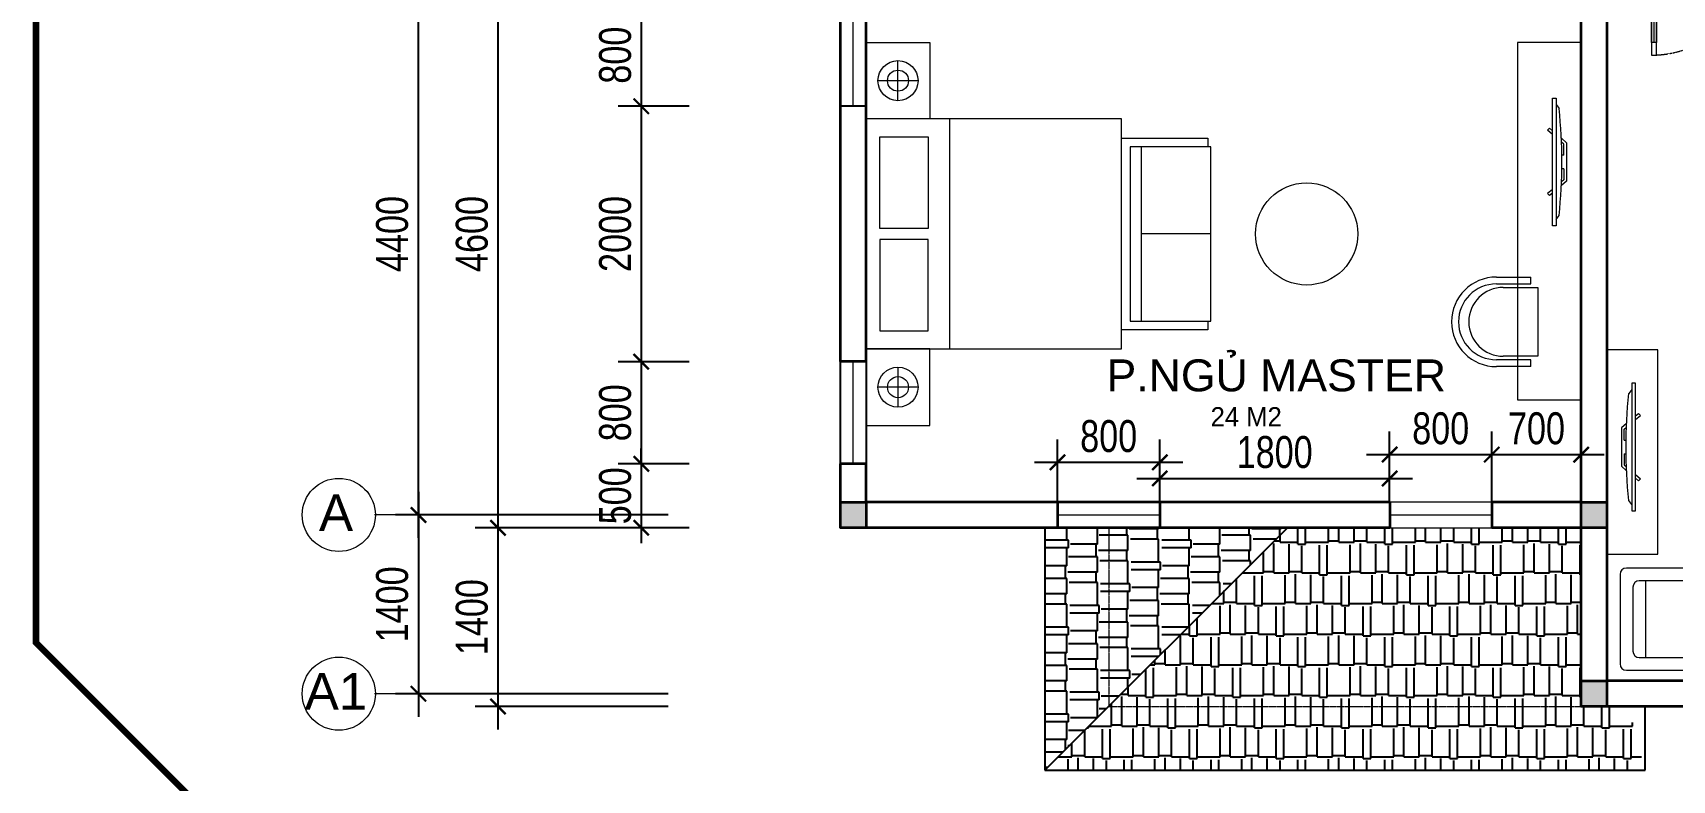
# Model space of a CAD drawing. Header units: millimetres. Extents: x 33748 to 451939, y -263262 to 62681.
# Drawn here: x 204784 to 217622, y -187002 to -181150 of the extents above; entities that cross this region are included whole.
import ezdxf
from ezdxf.enums import TextEntityAlignment as Align

# ---------------------------------------------------------------- set-up
doc = ezdxf.new("R2010")
doc.units = ezdxf.units.MM
doc.header["$PDMODE"] = 98
for name, pattern in [('CENTER', [50.8, 31.75, -6.35, 6.35, -6.35]), ('DASHED', [0.75, 0.5, -0.25]), ('HIDDEN', [0.375, 0.25, -0.125]), ('Xref-VCMT-BT3 - tuong bao$0$HIDDEN', [0.375, 0.25, -0.125])]:
    doc.linetypes.add(name, pattern=pattern)
doc.layers.get('Defpoints').update_dxf_attribs({"color": 202, "lineweight": 13})
for name, color, linetype, lineweight in [('-CENTER', 143, 'CENTER', 13), ('-CONCRETE', 1, 'Continuous', 35), ('-DOOR', 137, 'Continuous', 9), ('-FURNITURE', 46, 'Continuous', 9), ('-HIDE', 3, 'HIDDEN', 13), ('-KH', 143, 'Continuous', 13), ('-RANH GIOI KHU DAT', 12, 'CENTER', 18), ('-TEXT', 7, 'Continuous', 15), ('-WALL', 4, 'Continuous', 35), ('Bighome_khuat', 251, 'DASHED', 5)]:
    doc.layers.add(name, color=color, linetype=linetype, lineweight=lineweight)
for name, color, linetype in [('-HATCH CONCRETE', 54, 'Continuous'), ('12. NET DIM', 9, 'Continuous'), ('13. NET HATCH', 252, 'Continuous'), ('SOLO', 7, 'Continuous'), ('TEXT25', 2, 'Continuous')]:
    doc.layers.add(name, color=color, linetype=linetype)
doc.styles.add('1', font='arial.ttf')
doc.styles.add('AVANH', font='', dxfattribs={"width": 0.8})
doc.styles.get("Standard").update_dxf_attribs({"font": 'arial.ttf'})
doc.styles.add('T1', font='', dxfattribs={"height": 200})
doc.styles.get('AVANH').set_extended_font_data('.VnAvantH')
doc.styles.get('T1').set_extended_font_data('VNgeometric Light')
doc.dimstyles.new('C_100A3', dxfattribs={"dimscale": 100, "dimtxt": 2.5, "dimasz": 1.2, "dimexe": 1.8, "dimexo": 0, "dimgap": 0.75, "dimtad": 1, "dimdec": 0, "dimzin": 0, "dimdsep": 46, "dimtxsty": 'AVANH', "dimblk": 'ARCHTICK', "dimcen": 0, "dimdle": 1.8, "dimclrd": 256, "dimclre": 256, "dimclrt": 7, "dimadec": 0, "dimazin": 0, "dimtfac": 0.0001, "dimtdec": 0, "dimtix": 1, "dimtmove": 2, "dimatfit": 3, "dimldrblk": 'ARCHTICK', "dimfxl": 1.8, "dimtolj": 1, "dimtzin": 0, "dimarcsym": 0})

# ---------------------------------------------------------------- blocks, each defined once
blk = doc.blocks.new('*U53')
at = {"color": 251}
blk.add_line((-70, 100), (-70, 700), dxfattribs=at)
for points in [[(-50, 0), (-50, 800), (-90, 800), (-90, 0)], [(-50, 100), (-90, 100), (-90, 700), (-50, 700)], [(-900, -100), (-840, -100), (-840, -40), (-850, -40), (-850, 0), (-900, 0)], [(0, -100), (-60, -100), (-60, -40), (-50, -40), (-50, 0), (0, 0)]]:
    blk.add_lwpolyline(points, close=True)
at = {"layer": 'Bighome_khuat', "linetype": 'Xref-VCMT-BT3 - tuong bao$0$HIDDEN'}
blk.add_arc((-50, 0), 800, 90, 180, dxfattribs=at)
blk = doc.blocks.new('XR.MB.LM123$0$tvi 1')
blk.add_lwpolyline([(29, 0), (29, -1000), (0, -1000), (0, 0)], close=True)
for points in [[(29, -50), (52, -81)], [(-24, -236), (-39, -252)], [(0, -285), (-39, -252)], [(0, -256), (-24, -236)], [(70, -315), (111, -350), (111, -650), (70, -685)], [(89, -446), (89, -360), (71, -345)], [(89, -446), (73, -446)], [(89, -554), (89, -640), (71, -655)], [(89, -554), (73, -554)], [(0, -715), (-39, -748)], [(-24, -764), (-39, -748)], [(0, -744), (-24, -764)], [(29, -950), (52, -919)]]:
    blk.add_lwpolyline(points)
blk.add_arc((-4025, -500), 4099, 354.1311, 5.8689)
blk = doc.blocks.new('A$C326cba7f')
at = {"layer": '-FURNITURE'}
for p, q in [((0, 23), (0, 700)), ((0, 700), (1500, 700)), ((1500, 700), (1500, 23)), ((1432, 632), (68, 632)), ((68, 632), (68, 23)), ((68, 542), (1432, 542)), ((750, 0), (750, 542)), ((1432, 0), (1432, 632)), ((1432, 23), (1432, 632)), ((68, 23), (0, 23)), ((68, 23), (68, 0)), ((68, 0), (1432, 0)), ((1432, 0), (1432, 23)), ((1500, 23), (1432, 23))]:
    blk.add_line(p, q, dxfattribs=at)
blk = doc.blocks.new('A$C8a974c9c')
for p, q in [((1750, 2643), (1750, 2957)), ((1593, 2800), (1908, 2800)), ((1343, 2500), (1343, 700)), ((1750, 557), (1750, 243)), ((1593, 400), (1908, 400))]:
    blk.add_line(p, q)
for points in [[(2000, 3100), (1500, 3100), (1500, 2500), (2000, 2500)], [(1891, 2360), (1514, 2360), (1514, 1643), (1891, 1643)], [(1891, 840), (1514, 840), (1514, 1558), (1891, 1558)], [(2000, 100), (1500, 100), (1500, 700), (2000, 700)]]:
    blk.add_lwpolyline(points, close=True)
blk.add_lwpolyline([(2000, 2500), (0, 2500), (0, 700), (2000, 700), (2000, 2500)])
for centre, radius in [((1750, 2800), 157), ((1750, 2800), 82.4), ((1750, 400), 157), ((1750, 400), 82.4)]:
    blk.add_circle(centre, radius)
blk = doc.blocks.new('A$C5C575821')
at = {"layer": '-CONCRETE'}
h = blk.add_hatch(color=256, dxfattribs=at)
h.dxf.hatch_style = 1
h.paths.add_polyline_path([(0, 200), (0, 0), (200, 0), (200, 200)])
blk.add_lwpolyline([(0, 0), (200, 0), (200, 200), (0, 200)], close=True, dxfattribs=at)
blk = doc.blocks.new('_ARCHTICK')
at = {"const_width": 0.15}
blk.add_lwpolyline([(-0.5, -0.5), (0.5, 0.5)], dxfattribs=at)
blk = doc.blocks.new('*D885')
at = {"layer": '12. NET DIM', "lineweight": -2, "transparency": 16777216}
for p, q in [((208427, -180245), (208427, -185205)), ((209759, -180425), (208247, -180425)), ((209759, -185025), (208247, -185025))]:
    blk.add_line(p, q, dxfattribs=at)
at = {"layer": 'Defpoints', "color": 0, "transparency": 16777216}
for p in [(209759, -180425), (208427, -185025), (209759, -185025)]:
    blk.add_point(p, dxfattribs=at)
at = {"layer": '12. NET DIM', "lineweight": -2, "transparency": 16777216, "xscale": 120, "yscale": 120, "zscale": 120}
for p, rotation in [((208427, -180425), 90), ((208427, -185025), 270)]:
    blk.add_blockref('_ARCHTICK', p, dxfattribs=dict(at, rotation=rotation))
at = {"layer": '12. NET DIM', "color": 7, "transparency": 16777216, "insert": (208223, -182725), "char_height": 250, "attachment_point": 5, "rotation": 90, "style": 'AVANH'}
blk.add_mtext('\\A1;4600', dxfattribs=at)
blk = doc.blocks.new('*D886')
at = {"layer": '12. NET DIM', "lineweight": -2, "transparency": 16777216}
for p, q in [((208427, -184845), (208427, -186605)), ((209759, -185025), (208247, -185025)), ((209759, -186425), (208247, -186425))]:
    blk.add_line(p, q, dxfattribs=at)
at = {"layer": 'Defpoints', "color": 0, "transparency": 16777216}
for p in [(209759, -185025), (208427, -186425), (209759, -186425)]:
    blk.add_point(p, dxfattribs=at)
at = {"layer": '12. NET DIM', "lineweight": -2, "transparency": 16777216, "xscale": 120, "yscale": 120, "zscale": 120}
for p, rotation in [((208427, -185025), 90), ((208427, -186425), 270)]:
    blk.add_blockref('_ARCHTICK', p, dxfattribs=dict(at, rotation=rotation))
at = {"layer": '12. NET DIM', "color": 7, "transparency": 16777216, "insert": (208223, -185725), "char_height": 250, "attachment_point": 5, "rotation": 90, "style": 'AVANH'}
blk.add_mtext('\\A1;1400', dxfattribs=at)
blk = doc.blocks.new('*D909')
at = {"layer": '12. NET DIM', "lineweight": -2, "transparency": 16777216}
for p, q in [((207804, -185105), (207804, -180345)), ((209759, -180525), (207624, -180525)), ((209759, -184925), (207624, -184925))]:
    blk.add_line(p, q, dxfattribs=at)
at = {"layer": 'Defpoints', "color": 0, "transparency": 16777216}
for p in [(207804, -180525), (209759, -180525), (209759, -184925)]:
    blk.add_point(p, dxfattribs=at)
at = {"layer": '12. NET DIM', "lineweight": -2, "transparency": 16777216, "xscale": 120, "yscale": 120, "zscale": 120}
for p, rotation in [((207804, -180525), 90), ((207804, -184925), 270)]:
    blk.add_blockref('_ARCHTICK', p, dxfattribs=dict(at, rotation=rotation))
at = {"layer": '12. NET DIM', "color": 7, "transparency": 16777216, "insert": (207599, -182725), "char_height": 250, "attachment_point": 5, "rotation": 90, "style": 'AVANH'}
blk.add_mtext('\\A1;4400', dxfattribs=at)
blk = doc.blocks.new('A$C06be1633')
at = {"layer": '-FURNITURE'}
for p, q in [((0, 54), (0, 324)), ((54, 54), (54, 324)), ((81, 0), (81, 270)), ((621, 270), (621, 0)), ((648, 324), (648, 54)), ((701, 324), (701, 54)), ((0, 54), (54, 54)), ((621, 0), (81, 0)), ((648, 54), (701, 54))]:
    blk.add_line(p, q, dxfattribs=at)
for centre, radius in [((351, 324), 351), ((351, 324), 297), ((351, 270), 270)]:
    blk.add_arc(centre, radius, 0, 180, dxfattribs=at)
blk = doc.blocks.new('A$C7d565662')
for p, q in [((751, 801), (50, 801)), ((0, 751), (0, 150)), ((100, 651), (100, 50)), ((651, 701), (150, 701)), ((701, 50), (701, 651)), ((801, 150), (801, 751)), ((701, 601), (100, 601)), ((50, 100), (100, 100)), ((701, 100), (751, 100)), ((150, 0), (651, 0))]:
    blk.add_line(p, q)
for centre, start, end in [((50, 751), 90, 180), ((751, 751), 0, 90), ((150, 651), 90, 180), ((651, 651), 0, 90), ((50, 150), 180, 270), ((751, 150), 270, 0), ((150, 50), 180, 270), ((651, 50), 270, 0)]:
    blk.add_arc(centre, 50.1, start, end)
blk = doc.blocks.new('*D948')
at = {"layer": '12. NET DIM', "lineweight": -2, "transparency": 16777216}
for p, q in [((207804, -184745), (207804, -186505)), ((209759, -184925), (207624, -184925)), ((209759, -186325), (207624, -186325))]:
    blk.add_line(p, q, dxfattribs=at)
at = {"layer": 'Defpoints', "color": 0, "transparency": 16777216}
for p in [(209759, -184925), (207804, -186325), (209759, -186325)]:
    blk.add_point(p, dxfattribs=at)
at = {"layer": '12. NET DIM', "lineweight": -2, "transparency": 16777216, "xscale": 120, "yscale": 120, "zscale": 120}
for p, rotation in [((207804, -184925), 90), ((207804, -186325), 270)]:
    blk.add_blockref('_ARCHTICK', p, dxfattribs=dict(at, rotation=rotation))
at = {"layer": '12. NET DIM', "color": 7, "transparency": 16777216, "insert": (207599, -185625), "char_height": 250, "attachment_point": 5, "rotation": 90, "style": 'AVANH'}
blk.add_mtext('\\A1;1400', dxfattribs=at)
blk = doc.blocks.new('*D1066')
at = {"layer": '-HATCH CONCRETE', "lineweight": -2, "transparency": 16777216}
for p, q in [((209549, -180745), (209549, -181905)), ((209924, -180925), (209369, -180925)), ((209924, -181725), (209369, -181725))]:
    blk.add_line(p, q, dxfattribs=at)
at = {"layer": 'Defpoints', "color": 0, "transparency": 16777216}
for p in [(209924, -180925), (209549, -181725), (209924, -181725)]:
    blk.add_point(p, dxfattribs=at)
at = {"layer": '-HATCH CONCRETE', "lineweight": -2, "transparency": 16777216, "xscale": 120, "yscale": 120, "zscale": 120}
for p, rotation in [((209549, -180925), 90), ((209549, -181725), 270)]:
    blk.add_blockref('_ARCHTICK', p, dxfattribs=dict(at, rotation=rotation))
at = {"layer": '-HATCH CONCRETE', "color": 7, "transparency": 16777216, "insert": (209345, -181325), "char_height": 250, "attachment_point": 5, "rotation": 90, "style": 'AVANH'}
blk.add_mtext('\\A1;800', dxfattribs=at)
blk = doc.blocks.new('ARCHTICK')
at = {"color": 0, "linetype": 'ByBlock', "const_width": 0.15}
blk.add_lwpolyline([(-0.5, -0.5), (0.5, 0.5)], dxfattribs=at)
blk = doc.blocks.new('*D1067')
at = {"layer": '-HATCH CONCRETE', "lineweight": -2, "transparency": 16777216}
for p, q in [((209549, -181545), (209549, -183905)), ((209924, -181725), (209369, -181725)), ((209924, -183725), (209369, -183725))]:
    blk.add_line(p, q, dxfattribs=at)
at = {"layer": 'Defpoints', "color": 0, "transparency": 16777216}
for p in [(209924, -181725), (209549, -183725), (209924, -183725)]:
    blk.add_point(p, dxfattribs=at)
at = {"layer": '-HATCH CONCRETE', "lineweight": -2, "transparency": 16777216, "xscale": 120, "yscale": 120, "zscale": 120}
for p, rotation in [((209549, -181725), 90), ((209549, -183725), 270)]:
    blk.add_blockref('_ARCHTICK', p, dxfattribs=dict(at, rotation=rotation))
at = {"layer": '-HATCH CONCRETE', "color": 7, "transparency": 16777216, "insert": (209345, -182725), "char_height": 250, "attachment_point": 5, "rotation": 90, "style": 'AVANH'}
blk.add_mtext('\\A1;2000', dxfattribs=at)
blk = doc.blocks.new('*D1068')
at = {"layer": '-HATCH CONCRETE', "lineweight": -2, "transparency": 16777216}
for p, q in [((209549, -183545), (209549, -184705)), ((209924, -183725), (209369, -183725)), ((209924, -184525), (209369, -184525))]:
    blk.add_line(p, q, dxfattribs=at)
at = {"layer": 'Defpoints', "color": 0, "transparency": 16777216}
for p in [(209924, -183725), (209549, -184525), (209924, -184525)]:
    blk.add_point(p, dxfattribs=at)
at = {"layer": '-HATCH CONCRETE', "lineweight": -2, "transparency": 16777216, "xscale": 120, "yscale": 120, "zscale": 120}
for p, rotation in [((209549, -183725), 90), ((209549, -184525), 270)]:
    blk.add_blockref('_ARCHTICK', p, dxfattribs=dict(at, rotation=rotation))
at = {"layer": '-HATCH CONCRETE', "color": 7, "transparency": 16777216, "insert": (209345, -184125), "char_height": 250, "attachment_point": 5, "rotation": 90, "style": 'AVANH'}
blk.add_mtext('\\A1;800', dxfattribs=at)
blk = doc.blocks.new('*D1069')
at = {"layer": '-HATCH CONCRETE', "lineweight": -2, "transparency": 16777216}
for p, q in [((209549, -184525), (209549, -184405)), ((209924, -184525), (209369, -184525)), ((209549, -184525), (209549, -185025)), ((209924, -185025), (209369, -185025)), ((209549, -185025), (209549, -185145))]:
    blk.add_line(p, q, dxfattribs=at)
at = {"layer": 'Defpoints', "color": 0, "transparency": 16777216}
for p in [(209924, -184525), (209549, -185025), (209924, -185025)]:
    blk.add_point(p, dxfattribs=at)
at = {"layer": '-HATCH CONCRETE', "lineweight": -2, "transparency": 16777216, "xscale": 120, "yscale": 120, "zscale": 120}
for p, rotation in [((209549, -184525), 270), ((209549, -185025), 90)]:
    blk.add_blockref('_ARCHTICK', p, dxfattribs=dict(at, rotation=rotation))
at = {"layer": '-HATCH CONCRETE', "color": 7, "transparency": 16777216, "insert": (209345, -184775), "char_height": 250, "attachment_point": 5, "rotation": 90, "style": 'AVANH'}
blk.add_mtext('\\A1;500', dxfattribs=at)
blk = doc.blocks.new('*D1097')
at = {"layer": '-HATCH CONCRETE', "lineweight": -2, "transparency": 16777216}
for p, q in [((216209, -184825), (216209, -184272)), ((216909, -184825), (216909, -184272)), ((216029, -184452), (217089, -184452))]:
    blk.add_line(p, q, dxfattribs=at)
at = {"layer": 'Defpoints', "color": 0, "transparency": 16777216}
for p in [(216909, -184452), (216209, -184825), (216909, -184825)]:
    blk.add_point(p, dxfattribs=at)
at = {"layer": '-HATCH CONCRETE', "lineweight": -2, "transparency": 16777216, "xscale": 120, "yscale": 120, "zscale": 120, "rotation": 180}
blk.add_blockref('_ARCHTICK', (216209, -184452), dxfattribs=at)
at = {"layer": '-HATCH CONCRETE', "lineweight": -2, "transparency": 16777216, "xscale": 120, "yscale": 120, "zscale": 120}
blk.add_blockref('_ARCHTICK', (216909, -184452), dxfattribs=at)
at = {"layer": '-HATCH CONCRETE', "color": 7, "transparency": 16777216, "insert": (216559, -184248), "char_height": 250, "attachment_point": 5, "style": 'AVANH'}
blk.add_mtext('\\A1;700', dxfattribs=at)
blk = doc.blocks.new('*D1098')
at = {"layer": '-HATCH CONCRETE', "lineweight": -2, "transparency": 16777216}
for p, q in [((215409, -184825), (215409, -184272)), ((216209, -184825), (216209, -184272)), ((215229, -184452), (216389, -184452))]:
    blk.add_line(p, q, dxfattribs=at)
at = {"layer": 'Defpoints', "color": 0, "transparency": 16777216}
for p in [(216209, -184452), (215409, -184825), (216209, -184825)]:
    blk.add_point(p, dxfattribs=at)
at = {"layer": '-HATCH CONCRETE', "lineweight": -2, "transparency": 16777216, "xscale": 120, "yscale": 120, "zscale": 120, "rotation": 180}
blk.add_blockref('_ARCHTICK', (215409, -184452), dxfattribs=at)
at = {"layer": '-HATCH CONCRETE', "lineweight": -2, "transparency": 16777216, "xscale": 120, "yscale": 120, "zscale": 120}
blk.add_blockref('_ARCHTICK', (216209, -184452), dxfattribs=at)
at = {"layer": '-HATCH CONCRETE', "color": 7, "transparency": 16777216, "insert": (215809, -184248), "char_height": 250, "attachment_point": 5, "style": 'AVANH'}
blk.add_mtext('\\A1;800', dxfattribs=at)
blk = doc.blocks.new('*D1099')
at = {"layer": '-HATCH CONCRETE', "lineweight": -2, "transparency": 16777216}
for p, q in [((212809, -184825), (212809, -184333)), ((213609, -184825), (213609, -184333)), ((212629, -184513), (213789, -184513))]:
    blk.add_line(p, q, dxfattribs=at)
at = {"layer": 'Defpoints', "color": 0, "transparency": 16777216}
for p in [(213609, -184513), (212809, -184825), (213609, -184825)]:
    blk.add_point(p, dxfattribs=at)
at = {"layer": '-HATCH CONCRETE', "lineweight": -2, "transparency": 16777216, "xscale": 120, "yscale": 120, "zscale": 120, "rotation": 180}
blk.add_blockref('_ARCHTICK', (212809, -184513), dxfattribs=at)
at = {"layer": '-HATCH CONCRETE', "lineweight": -2, "transparency": 16777216, "xscale": 120, "yscale": 120, "zscale": 120}
blk.add_blockref('_ARCHTICK', (213609, -184513), dxfattribs=at)
at = {"layer": '-HATCH CONCRETE', "color": 7, "transparency": 16777216, "insert": (213209, -184309), "char_height": 250, "attachment_point": 5, "style": 'AVANH'}
blk.add_mtext('\\A1;800', dxfattribs=at)
blk = doc.blocks.new('*D1100')
at = {"layer": '-HATCH CONCRETE', "lineweight": -2, "transparency": 16777216}
for p, q in [((213609, -184825), (213609, -184459)), ((215409, -184825), (215409, -184459)), ((213429, -184639), (215589, -184639))]:
    blk.add_line(p, q, dxfattribs=at)
at = {"layer": 'Defpoints', "color": 0, "transparency": 16777216}
for p in [(215409, -184639), (213609, -184825), (215409, -184825)]:
    blk.add_point(p, dxfattribs=at)
at = {"layer": '-HATCH CONCRETE', "lineweight": -2, "transparency": 16777216, "xscale": 120, "yscale": 120, "zscale": 120, "rotation": 180}
blk.add_blockref('_ARCHTICK', (213609, -184639), dxfattribs=at)
at = {"layer": '-HATCH CONCRETE', "lineweight": -2, "transparency": 16777216, "xscale": 120, "yscale": 120, "zscale": 120}
blk.add_blockref('_ARCHTICK', (215409, -184639), dxfattribs=at)
at = {"layer": '-HATCH CONCRETE', "color": 7, "transparency": 16777216, "insert": (214509, -184434), "char_height": 250, "attachment_point": 5, "style": 'AVANH'}
blk.add_mtext('\\A1;1800', dxfattribs=at)

msp = doc.modelspace()

# ---------------------------------------------------------------- hatches: boundary and pattern name
at = {"layer": '13. NET HATCH'}
h = msp.add_hatch(dxfattribs=at)
h.set_pattern_fill('MAIGO-02', color=256, scale=20, angle=90)
h.set_pattern_definition([(90, (0, -58213.93), (-240, 510), [120, -100, 140, -60, 180, -80]), (90, (-10, -58093.93), (-240, 510), [100, -380, 80, -120]), (90, (15, -57853.93), (-240, 510), [60, -620]), (180, (0, -58213.93), (-240, -170), [230, -730]), (180, (0, -58093.93), (-240, -170), [225, -735]), (180, (0, -57993.93), (-240, -170), [210, -750]), (180, (15, -57853.93), (-240, -170), [230, -730]), (180, (15, -57793.93), (-240, -170), [230, -730]), (180, (0, -57613.93), (-240, -170), [220, -740])])
h.paths.add_polyline_path([(212709.4, -185024.6), (212709.4, -186924.6), (214609.4, -185024.6)])
h = msp.add_hatch(dxfattribs=at)
h.set_pattern_fill('MAIGO-02', color=256, scale=20)
h.set_pattern_definition([(0, (-24519.16, -61058), (510, 240), [120, -100, 140, -60, 180, -80]), (0, (-24399.16, -61048), (510, 240), [100, -380, 80, -120]), (0, (-24159.16, -61073), (510, 240), [60, -620]), (90, (-24519.16, -61058), (-170, 240), [230, -730]), (90, (-24399.16, -61058), (-170, 240), [225, -735]), (90, (-24299.16, -61058), (-170, 240), [210, -750]), (90, (-24159.16, -61073), (-170, 240), [230, -730]), (90, (-24099.16, -61073), (-170, 240), [230, -730]), (90, (-23919.16, -61058), (-170, 240), [220, -740])])
h.paths.add_polyline_path([(217277.8, -186424.6), (216909.4, -186424.6), (216909.4, -185024.6), (214609.4, -185024.6), (212709.4, -186924.6), (217409.4, -186924.6)])

# ---------------------------------------------------------------- linework, layer by layer
at = {"layer": '-CENTER', "ltscale": 0.1}
for p, q in [((209747.4, -184924.6), (207460.2, -184924.6)), ((209747.4, -186324.6), (207460.2, -186324.6))]:
    msp.add_line(p, q, dxfattribs=at)
at = {"layer": '-DOOR'}
for points in [[(211209.1, -181724.6), (211209.1, -180924.6)], [(211209.1, -184524.6), (211209.1, -183724.6)], [(212809.1, -184924.6), (213609.1, -184924.6)], [(215409.4, -184924.6), (216209.4, -184924.6)]]:
    msp.add_lwpolyline(points, dxfattribs=at)
for points in [[(211109.1, -183724.6), (211309.1, -183724.6), (211309.1, -184524.6), (211109.1, -184524.6)], [(213609.1, -184824.6), (212809.1, -184824.6), (212809.1, -185024.6), (213609.1, -185024.6)], [(216209.4, -184824.6), (215409.4, -184824.6), (215409.4, -185024.6), (216209.4, -185024.6)]]:
    msp.add_lwpolyline(points, close=True, dxfattribs=at)
at = {"layer": '-FURNITURE'}
msp.add_lwpolyline([(216909.4, -181224.6), (216409.4, -181224.6), (216409.4, -184024.6), (216909.4, -184024.6)], dxfattribs=at)
msp.add_lwpolyline([(217509.4, -183632.3), (217109.4, -183632.3), (217109.4, -185232.3), (217509.4, -185232.3)], close=True, dxfattribs=at)
msp.add_circle((214759.1, -182724.6), 400, dxfattribs=at)
at = {"layer": '-HATCH CONCRETE'}
for points in [[(211109.1, -180924.6), (211309.1, -180924.6), (211309.1, -181724.6), (211109.1, -181724.6)], [(211109.1, -183724.6), (211309.1, -183724.6), (211309.1, -184524.6), (211109.1, -184524.6)]]:
    msp.add_lwpolyline(points, close=True, dxfattribs=at)
at = {"layer": '-HIDE', "ltscale": 10}
for p, q in [((213209.4, -185024.6), (213209.4, -186424.6)), ((213209.4, -186424.6), (216909.4, -186424.6))]:
    msp.add_line(p, q, dxfattribs=at)
at = {"layer": '-KH'}
for centre in [(207180.4, -184924.6), (207180.4, -186324.6)]:
    msp.add_circle(centre, 286.3, dxfattribs=at)
at = {"layer": '-RANH GIOI KHU DAT', "linetype": 'HIDDEN', "ltscale": 10, "const_width": 50}
msp.add_lwpolyline([(223809.1, -170924.3), (204809.1, -170924.3), (204809.1, -185924.3), (209809.1, -190924.3), (223809.1, -190924.3)], close=True, dxfattribs=at)
at = {"layer": '-WALL'}
for p, q in [((211109.1, -183724.6), (211109.1, -180424.6)), ((216909.4, -186424.6), (216909.4, -180424.6)), ((211309.1, -183724.6), (211309.1, -180624.6)), ((217109.4, -180624.6), (217109.4, -186224.6)), ((211109.1, -185024.6), (211109.1, -184524.6)), ((211309.1, -184824.6), (211309.1, -184524.6)), ((215409.4, -184824.6), (211309.1, -184824.6)), ((212809.1, -184824.6), (212809.1, -185024.6)), ((213609.1, -184824.6), (213609.1, -185024.6)), ((215409.4, -184824.6), (215409.4, -185024.6)), ((216909.4, -184824.6), (216209.4, -184824.6)), ((216209.4, -184824.6), (216209.4, -185024.6)), ((215409.4, -185024.6), (211109.1, -185024.6)), ((216909.4, -185024.6), (216209.4, -185024.6)), ((218559.4, -186224.6), (217109.4, -186224.6)), ((218559.4, -186424.6), (216909.4, -186424.6))]:
    msp.add_line(p, q, dxfattribs=at)
for points in [[(211309.1, -183724.6), (211109.1, -183724.6)], [(211309.1, -184524.6), (211109.1, -184524.6)]]:
    msp.add_lwpolyline(points, dxfattribs=at)
at = {"layer": 'SOLO'}
for p, q in [((212709.4, -185024.6), (212709.4, -186924.6)), ((216909.4, -185924.6), (216909.4, -185024.6)), ((217409.4, -186924.6), (217409.4, -186424.6)), ((212709.4, -186924.6), (217409.4, -186924.6))]:
    msp.add_line(p, q, dxfattribs=at)
msp.add_lwpolyline([(212709.4, -186924.6), (214609.4, -185024.6)], dxfattribs=at)

# ---------------------------------------------------------------- block references
at = {"layer": '-DOOR', "rotation": 180}
msp.add_blockref('*U53', (217409.1, -180524.6), dxfattribs=at)
at = {"layer": '-FURNITURE'}
for name, p, rotation in [('A$C8a974c9c', (213309.1, -181124.6), 180), ('A$C06be1633', (216569.2, -183763.9), 90.00000000000001), ('A$C7d565662', (218014.8, -186141.5), 90)]:
    msp.add_blockref(name, p, dxfattribs=dict(at, rotation=rotation))
at = {"layer": '-FURNITURE', "extrusion": (0, 0, -1), "xscale": -1, "rotation": 0.003689722408406482}
msp.add_blockref('XR.MB.LM123$0$tvi 1', (-216683.9, -181660.9), dxfattribs=at)
at = {"layer": '-FURNITURE', "extrusion": (0, 0, -1), "rotation": 359.9963102775916}
msp.add_blockref('XR.MB.LM123$0$tvi 1', (-217334.9, -183893.4), dxfattribs=at)
at = {"layer": '-WALL', "rotation": 90.00000000000001}
msp.add_blockref('A$C326cba7f', (214009.1, -183474.6), dxfattribs=at)
at = {"layer": '-WALL', "xscale": -1}
for p in [(211309.1, -185024.6), (217109.4, -185024.6), (217109.4, -186424.6), (217109.4, -186424.6)]:
    msp.add_blockref('A$C5C575821', p, dxfattribs=at)

# ---------------------------------------------------------------- texts
at = {"layer": '-TEXT', "color": 2}
msp.add_text('P.NGỦ MASTER', height=250, dxfattribs=at).set_placement((213192.2, -183957.1))
at = {"layer": '-TEXT', "color": 2, "style": '1'}
for s, height, p in [('A', 286.3, (207158.6, -184906.5)), ('A1', 286.31, (207158.6, -186306.5))]:
    msp.add_text(s, height=height, dxfattribs=at).set_placement(p, align=Align.MIDDLE_CENTER)
at = {"layer": 'TEXT25', "style": 'T1'}
msp.add_text('24 M2', height=150, rotation=360, dxfattribs=at).set_placement((214007.3, -184230.7))

# ---------------------------------------------------------------- dimensions: what is measured, and where the dimension line sits
at = {"layer": '-HATCH CONCRETE'}
for base, p1, p2, picture, middle in [((209549.3, -181724.6), (209923.9, -180924.6), (209923.9, -181724.6), '*D1066', (209345, -181324.6)), ((209549.3, -183724.6), (209923.9, -181724.6), (209923.9, -183724.6), '*D1067', (209345, -182724.6)), ((209549.3, -184524.6), (209923.9, -183724.6), (209923.9, -184524.6), '*D1068', (209345, -184124.6)), ((209549.3, -185024.6), (209923.9, -184524.6), (209923.9, -185024.6), '*D1069', (209345, -184774.6))]:
    dim = msp.add_linear_dim(base=base, p1=p1, p2=p2, angle=90, dimstyle='C_100A3', override={"dimldrblk": 'ARCHTICK'}, dxfattribs=at)
    dim.commit()
    dim.dimension.update_dxf_attribs({"geometry": picture, "text_midpoint": middle})
for base, p1, p2, picture, middle in [((216209.4, -184452.4), (215409.4, -184824.6), (216209.4, -184824.6), '*D1098', (215809.4, -184248.1)), ((216909.4, -184452.4), (216209.4, -184824.6), (216909.4, -184824.6), '*D1097', (216559.4, -184248.1)), ((213609.1, -184513.4), (212809.1, -184824.6), (213609.1, -184824.6), '*D1099', (213209.1, -184309.1)), ((215409.4, -184638.5), (213609.1, -184824.6), (215409.4, -184824.6), '*D1100', (214509.2, -184434.2))]:
    dim = msp.add_linear_dim(base=base, p1=p1, p2=p2, dimstyle='C_100A3', override={"dimldrblk": 'ARCHTICK'}, dxfattribs=at)
    dim.commit()
    dim.dimension.update_dxf_attribs({"geometry": picture, "text_midpoint": middle})
at = {"layer": '12. NET DIM'}
for base, p1, p2, picture, middle in [((207803.6, -180524.6), (209759.3, -184924.6), (209759.3, -180524.6), '*D909', (207599.3, -182724.6)), ((208427.1, -185024.6), (209759.3, -180424.6), (209759.3, -185024.6), '*D885', (208222.8, -182724.6)), ((207803.6, -186324.6), (209759.3, -184924.6), (209759.3, -186324.6), '*D948', (207599.3, -185624.6)), ((208427.1, -186424.6), (209759.3, -185024.6), (209759.3, -186424.6), '*D886', (208222.8, -185724.6))]:
    dim = msp.add_linear_dim(base=base, p1=p1, p2=p2, angle=90, dimstyle='C_100A3', dxfattribs=at)
    dim.commit()
    dim.dimension.update_dxf_attribs({"geometry": picture, "text_midpoint": middle})

doc.saveas('drawing.dxf')
